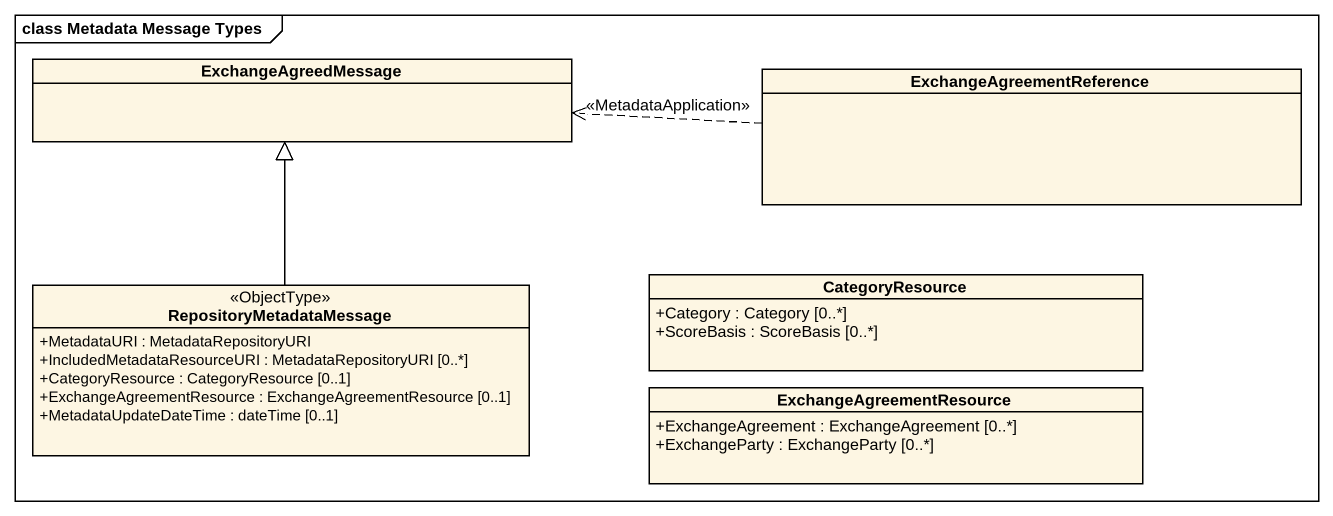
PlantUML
@startuml
mainframe class Metadata Message Types
hide circle
hide empty members
skinparam classAttributeIconSize 0
class ExchangeAgreedMessage
class ExchangeAgreementReference
class RepositoryMetadataMessage <<ObjectType>> {
  +MetadataURI : MetadataRepositoryURI
  +IncludedMetadataResourceURI : MetadataRepositoryURI [0..*]
  +CategoryResource : CategoryResource [0..1]
  +ExchangeAgreementResource : ExchangeAgreementResource [0..1]
  +MetadataUpdateDateTime : dateTime [0..1]
}
class CategoryResource {
  +Category : Category [0..*]
  +ScoreBasis : ScoreBasis [0..*]
}
class ExchangeAgreementResource {
  +ExchangeAgreement : ExchangeAgreement [0..*]
  +ExchangeParty : ExchangeParty [0..*]
}
ExchangeAgreementReference .left.> ExchangeAgreedMessage : <<MetadataApplication>>
RepositoryMetadataMessage -up-|> ExchangeAgreedMessage
@enduml
